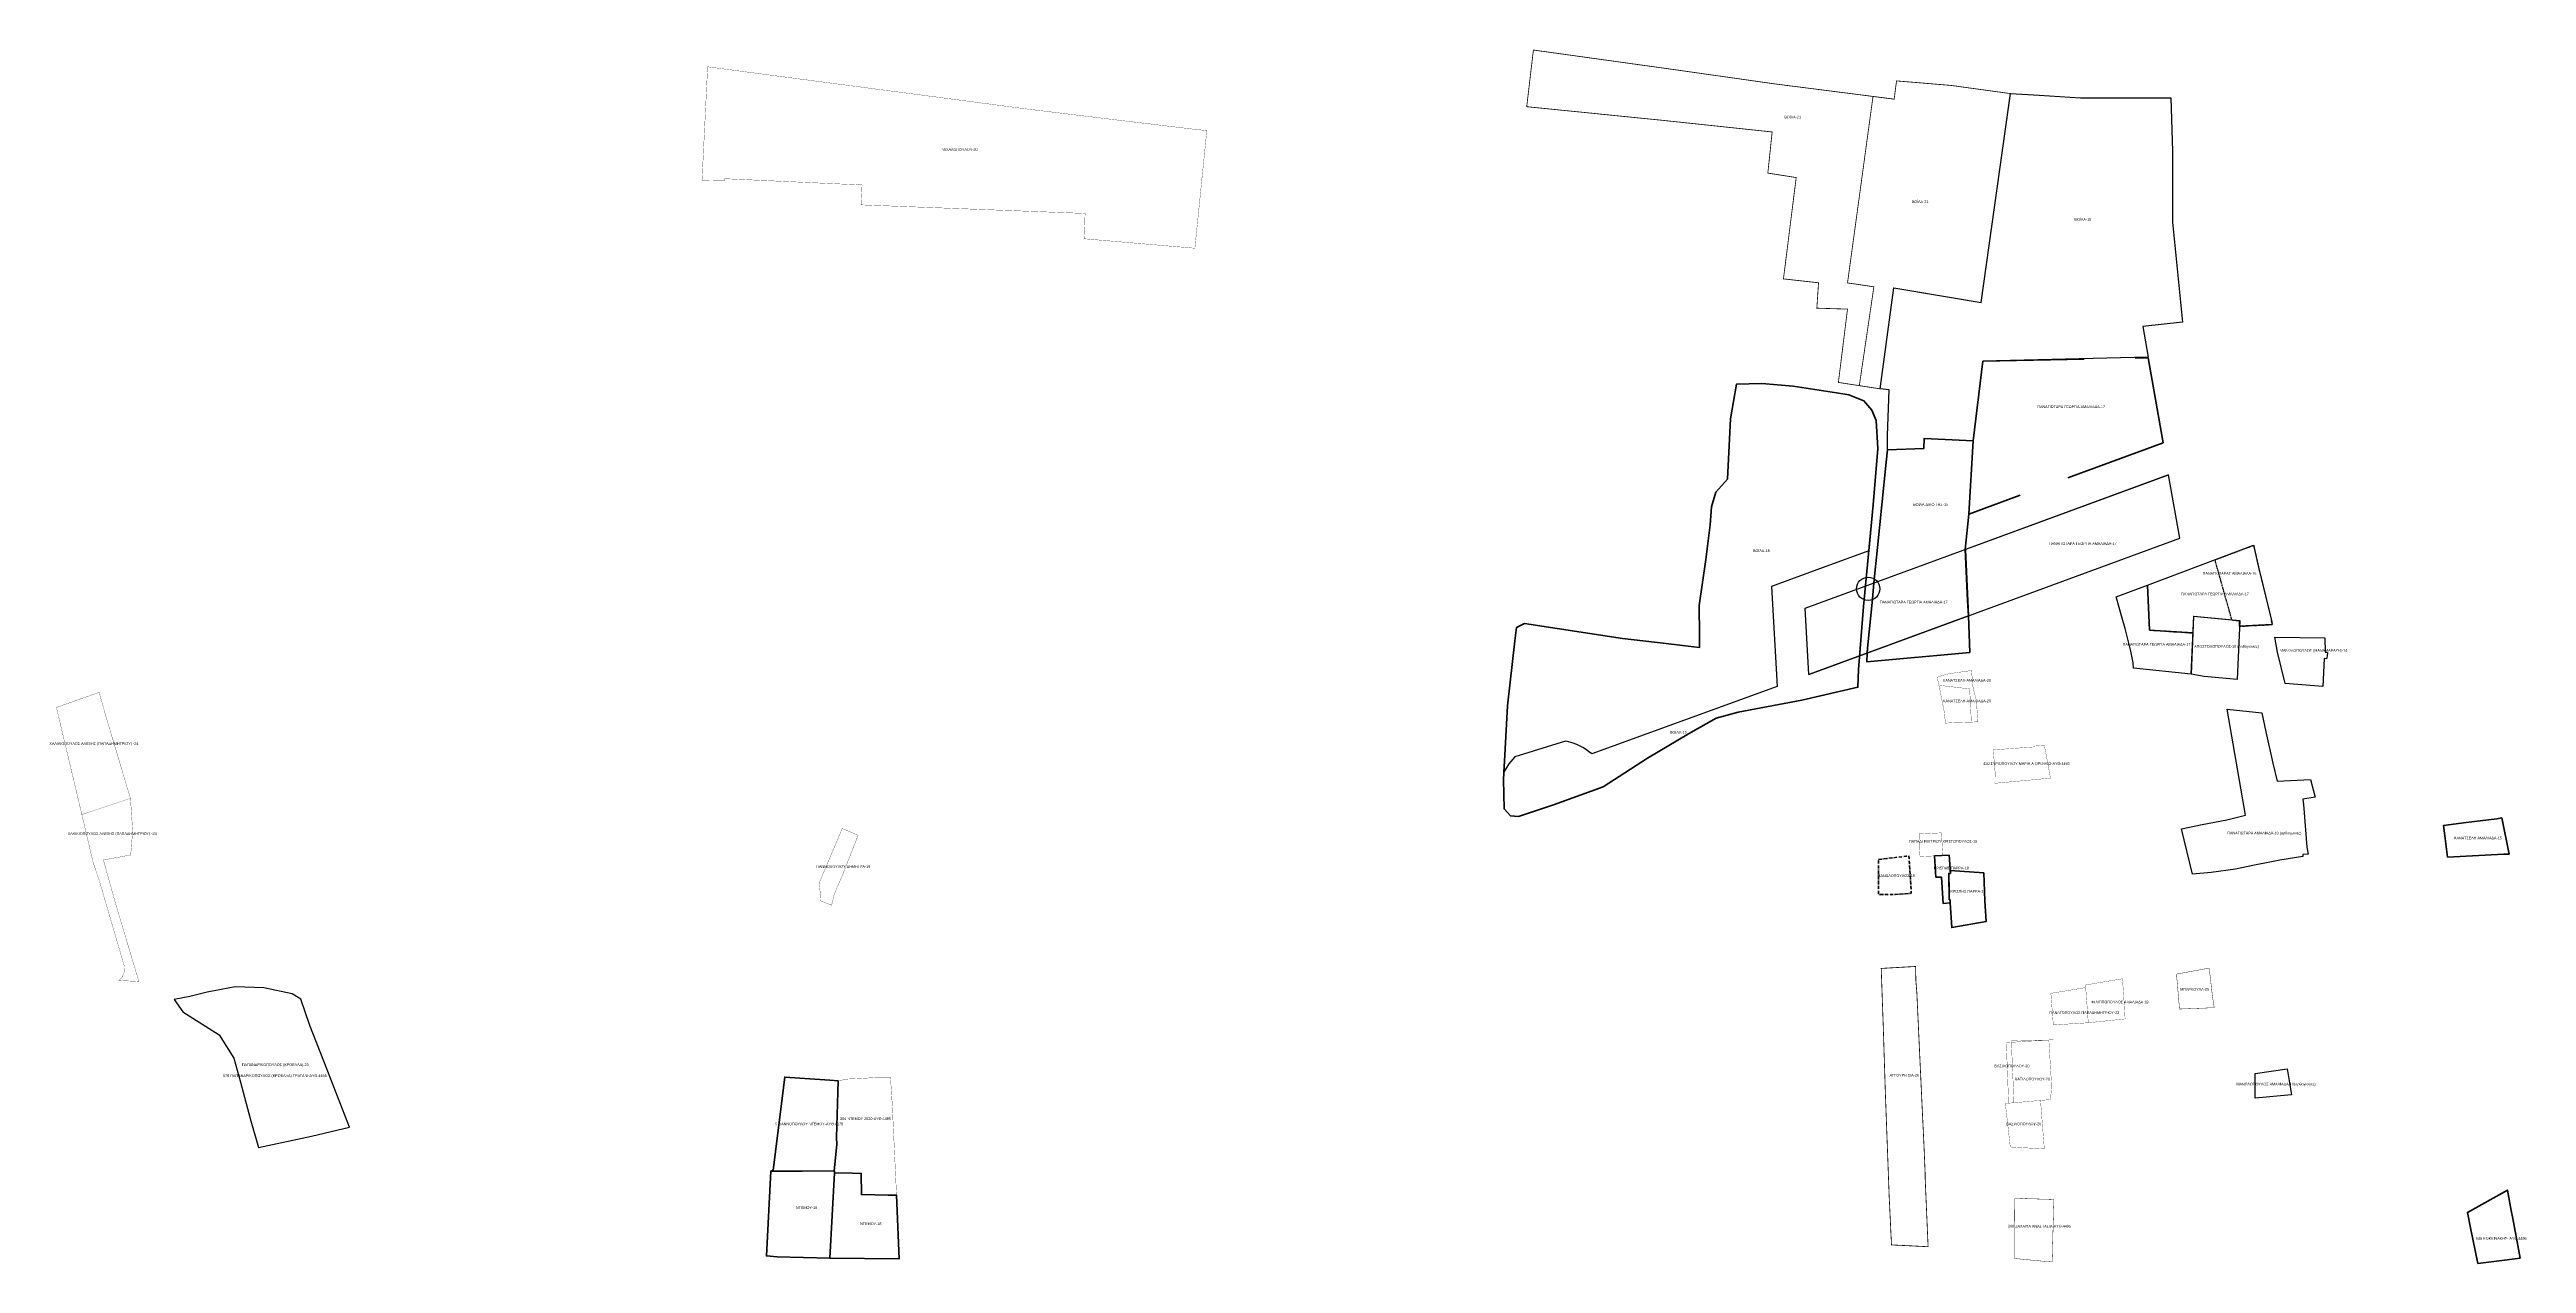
# Model space of a CAD drawing. Header units: metres. Extents: x 245125 to 394351, y 270578 to 4233311.
# Drawn here: x 265184 to 266114, y 4186174 to 4186629 of the extents above; entities that cross this region are included whole.
import ezdxf
from ezdxf.lldxf.tags import DXFTag

# ---------------------------------------------------------------- set-up
doc = ezdxf.new("R2010")
doc.units = ezdxf.units.M
for name, pattern in [('3DOT2', [0.75, 0.25, -0.125, 0, -0.125, 0, -0.125, 0, -0.125]), ('ANALOGIS', [1.5, 1, -0.5]), ('DASHDOT_LINE', [18, 12, -3, 0, -3]), ('HIDDEN2', [4.7625, 3.175, -1.5875]), ('t-orio', [0.79, 0.5, -0.12, 0.05, -0.12])]:
    doc.linetypes.add(name, pattern=pattern)
for name, color, linetype in [('4178-(1-64)', 129, 'Continuous'), ('4495-(127-227)', 221, 'Continuous'), ('4495-(228-329)', 103, 'Continuous'), ('4495-(330-430)', 229, 'Continuous'), ('4495-(532-632)', 88, 'Continuous'), ('MANTRA', 3, 'FENCELINE1'), ('t-orio', 7, 't-orio'), ('TELIKES IDIOKTHSIES_2009', 210, 'ANALOGIS'), ('topo2010', 207, 'Continuous'), ('topo2014', 230, 'Continuous'), ('topo2015', 137, 'Continuous'), ('topo2016', 36, 'Continuous'), ('topo2017', 2, 'Continuous'), ('topo2018', 5, 'Continuous'), ('topo2019', 6, 'Continuous'), ('topo2020', 3, 'Continuous'), ('topo2021', 4, 'Continuous'), ('topo2023', 41, 'Continuous'), ('topo2024', 160, 'Continuous'), ('topo2025', 112, 'Continuous'), ('topo2026', 192, 'Continuous')]:
    doc.layers.add(name, color=color, linetype=linetype)
doc.styles.get("Standard").update_dxf_attribs({"font": 'arial.ttf'})
tags = doc.linetypes.add('3DOT', pattern=[1.5, 0.5, -0.25, 0, -0.25, 0, -0.25, 0, -0.25]).pattern_tags.tags
tags[18:19] = [DXFTag(74, 4), DXFTag(75, 0), DXFTag(340, '0'), DXFTag(46, 1.0), DXFTag(50, 0.0), DXFTag(44, 0.0), DXFTag(45, 0.0)]
tags[16:17] = [DXFTag(74, 4), DXFTag(75, 0), DXFTag(340, '0'), DXFTag(46, 1.0), DXFTag(50, 0.0), DXFTag(44, 0.0), DXFTag(45, 0.0)]
tags[14:15] = [DXFTag(74, 4), DXFTag(75, 0), DXFTag(340, '0'), DXFTag(46, 1.0), DXFTag(50, 0.0), DXFTag(44, 0.0), DXFTag(45, 0.0)]
tags[12:13] = [DXFTag(74, 4), DXFTag(75, 0), DXFTag(340, '0'), DXFTag(46, 1.0), DXFTag(50, 0.0), DXFTag(44, 0.0), DXFTag(45, 0.0)]
tags[10:11] = [DXFTag(74, 4), DXFTag(75, 0), DXFTag(340, '0'), DXFTag(46, 1.0), DXFTag(50, 0.0), DXFTag(44, 0.0), DXFTag(45, 0.0)]
tags[8:9] = [DXFTag(74, 4), DXFTag(75, 0), DXFTag(340, '0'), DXFTag(46, 1.0), DXFTag(50, 0.0), DXFTag(44, 0.0), DXFTag(45, 0.0)]
tags[6:7] = [DXFTag(74, 4), DXFTag(75, 0), DXFTag(340, '0'), DXFTag(46, 1.0), DXFTag(50, 0.0), DXFTag(44, 0.0), DXFTag(45, 0.0)]
tags[4:5] = [DXFTag(74, 4), DXFTag(75, 0), DXFTag(340, '0'), DXFTag(46, 1.0), DXFTag(50, 0.0), DXFTag(44, 0.0), DXFTag(45, 0.0)]
tags = doc.linetypes.add('BORDER2', pattern=[0.875, 0.25, -0.125, 0.25, -0.125, 0, -0.125]).pattern_tags.tags
tags[14:15] = [DXFTag(74, 4), DXFTag(75, 0), DXFTag(340, '0'), DXFTag(46, 1.0), DXFTag(50, 0.0), DXFTag(44, 0.0), DXFTag(45, 0.0)]
tags[12:13] = [DXFTag(74, 4), DXFTag(75, 0), DXFTag(340, '0'), DXFTag(46, 1.0), DXFTag(50, 0.0), DXFTag(44, 0.0), DXFTag(45, 0.0)]
tags[10:11] = [DXFTag(74, 4), DXFTag(75, 0), DXFTag(340, '0'), DXFTag(46, 1.0), DXFTag(50, 0.0), DXFTag(44, 0.0), DXFTag(45, 0.0)]
tags[8:9] = [DXFTag(74, 4), DXFTag(75, 0), DXFTag(340, '0'), DXFTag(46, 1.0), DXFTag(50, 0.0), DXFTag(44, 0.0), DXFTag(45, 0.0)]
tags[6:7] = [DXFTag(74, 4), DXFTag(75, 0), DXFTag(340, '0'), DXFTag(46, 1.0), DXFTag(50, 0.0), DXFTag(44, 0.0), DXFTag(45, 0.0)]
tags[4:5] = [DXFTag(74, 4), DXFTag(75, 0), DXFTag(340, '0'), DXFTag(46, 1.0), DXFTag(50, 0.0), DXFTag(44, 0.0), DXFTag(45, 0.0)]
tags = doc.linetypes.add('DASHDOTX2', pattern=[2, 1, -0.5, 0, -0.5]).pattern_tags.tags
tags[10:11] = [DXFTag(74, 4), DXFTag(75, 0), DXFTag(340, '0'), DXFTag(46, 1.0), DXFTag(50, 0.0), DXFTag(44, 0.0), DXFTag(45, 0.0)]
tags[8:9] = [DXFTag(74, 4), DXFTag(75, 0), DXFTag(340, '0'), DXFTag(46, 1.0), DXFTag(50, 0.0), DXFTag(44, 0.0), DXFTag(45, 0.0)]
tags[6:7] = [DXFTag(74, 4), DXFTag(75, 0), DXFTag(340, '0'), DXFTag(46, 1.0), DXFTag(50, 0.0), DXFTag(44, 0.0), DXFTag(45, 0.0)]
tags[4:5] = [DXFTag(74, 4), DXFTag(75, 0), DXFTag(340, '0'), DXFTag(46, 1.0), DXFTag(50, 0.0), DXFTag(44, 0.0), DXFTag(45, 0.0)]
doc.linetypes.add('FENCELINE1', pattern='A,0.25,-0.1,[133,ltypeshp.shx,S=0.1,R=0,X=-0.1,Y=0],-0.1,1', length=1.45)
tags = doc.linetypes.add('HIDDEN', pattern=[0.375, 0.25, -0.125]).pattern_tags.tags
tags[6:7] = [DXFTag(74, 4), DXFTag(75, 0), DXFTag(340, '0'), DXFTag(46, 1.0), DXFTag(50, 0.0), DXFTag(44, 0.0), DXFTag(45, 0.0)]
tags[4:5] = [DXFTag(74, 4), DXFTag(75, 0), DXFTag(340, '0'), DXFTag(46, 1.0), DXFTag(50, 0.0), DXFTag(44, 0.0), DXFTag(45, 0.0)]

msp = doc.modelspace()

# ---------------------------------------------------------------- linework, layer by layer
at = {"color": 137, "linetype": 'HIDDEN', "lineweight": 40}
msp.add_line((265866.03, 4186399.66), (265904.68, 4186403.23), dxfattribs=at)
at = {"color": 2}
msp.add_lwpolyline([(265971.32, 4186428.48), (266011.21, 4186443.41), (266013.45, 4186433.41), (266013.51, 4186433.18), (266017.94, 4186415.13), (266018.19, 4186413.64), (266005.84, 4186413), (266005.93, 4186415), (266003.08, 4186415.27), (265988.67, 4186416.64), (265988.4, 4186410.5), (265972.14, 4186411.57)], dxfattribs=at)
at = {"layer": '4178-(1-64)', "color": 129, "linetype": 'BORDER2', "lineweight": 50, "ltscale": 2}
msp.add_lwpolyline([(265454.44, 4186208.47), (265478.33, 4186208.65), (265479.34, 4186218.53), (265479.14, 4186221.2), (265479.86, 4186242.41), (265476.71, 4186242.64), (265459.78, 4186243.88), (265455.42, 4186208.89), (265454.44, 4186208.47)], close=True, dxfattribs=at)
at = {"layer": '4495-(127-227)', "color": 221, "const_width": 0.15}
msp.add_lwpolyline([(265921.4, 4186198.12), (265922.08, 4186198.15), (265924.81, 4186198.26), (265926.51, 4186198.21), (265933.71, 4186198.01), (265936.21, 4186197.94), (265935.91, 4186187.05), (265935.77, 4186182.24), (265935.57, 4186174.53), (265932.74, 4186174.7), (265921.27, 4186175.81)], close=True, dxfattribs=at)
at = {"layer": '4495-(228-329)', "color": 103, "linetype": 't-orio', "lineweight": 30, "ltscale": 12, "const_width": 0.1, "flags": 128}
msp.add_lwpolyline([(265479.86, 4186242.41), (265482.97, 4186243.1), (265487.49, 4186243.3), (265493.98, 4186243.68), (265499.46, 4186243.67), (265500.08, 4186234.08), (265501.72, 4186199.53), (265498.6, 4186199.53), (265488.54, 4186199.77), (265488.46, 4186207.68), (265485.24, 4186207.8), (265478.37, 4186207.94), (265478.37, 4186208.69), (265479.34, 4186218.53), (265479.14, 4186221.2), (265479.77, 4186239.98)], close=True, dxfattribs=at)
at = {"layer": '4495-(330-430)', "color": 229, "linetype": 't-orio', "lineweight": 40, "ltscale": 6, "const_width": 0.1}
msp.add_lwpolyline([(265913.44, 4186366.64), (265913.58, 4186366.65), (265928.89, 4186367.76), (265928.86, 4186368.06), (265932.64, 4186368.33), (265933.14, 4186365.69), (265933.9, 4186361.76), (265934.92, 4186356.05), (265929.79, 4186355.54), (265914.09, 4186354.1), (265914.14, 4186358.33), (265913.45, 4186366.51)], close=True, dxfattribs=at)
at = {"layer": '4495-(532-632)', "linetype": 'DASHDOTX2', "lineweight": 50, "ltscale": 0.03}
msp.add_lwpolyline([(266111.25, 4186175.87), (266109.76, 4186184), (266108.5, 4186190.83), (266107.94, 4186193.77), (266106.5, 4186201.43), (266091.46, 4186193.04), (266092.64, 4186187.34), (266095.41, 4186173.92), (266102.37, 4186174.74), (266111.25, 4186175.87)], dxfattribs=at)
at = {"layer": 'MANTRA', "color": 5}
msp.add_line((265897.87, 4186299.96), (265910.77, 4186302.19), dxfattribs=at)
at = {"layer": 't-orio', "color": 3, "ltscale": 10, "const_width": 0.1}
msp.add_lwpolyline([(265920.24, 4186257.45), (265934.32, 4186257.78), (265920.26, 4186256.91), (265920.24, 4186257.45)], dxfattribs=at)
at = {"layer": 'TELIKES IDIOKTHSIES_2009', "lineweight": 30}
msp.add_line((265972.14, 4186411.57), (265988.4, 4186410.5), dxfattribs=at)
at = {"layer": 'TELIKES IDIOKTHSIES_2009', "color": 1, "lineweight": 30, "flags": 128}
msp.add_lwpolyline([(266005.93, 4186415), (266005.84, 4186413), (266018.19, 4186413.64), (266017.94, 4186415.13)], dxfattribs=at)
at = {"layer": 'topo2010', "color": 207}
for p, q in [((265987.71, 4186395.08), (265988.75, 4186416.81)), ((265988.75, 4186416.81), (266006.03, 4186415.19)), ((266006.03, 4186415.19), (266004.98, 4186393.03)), ((265992.57, 4186394.19), (265987.71, 4186395.08)), ((266004.98, 4186393.03), (265992.57, 4186394.19)), ((266001.3, 4186381.93), (266014.23, 4186380.6)), ((266008.17, 4186342.09), (266001.3, 4186381.93)), ((266014.23, 4186380.6), (266015.75, 4186373.36)), ((266015.75, 4186373.36), (266018.47, 4186361.64)), ((266018.47, 4186361.64), (266020.03, 4186354.92)), ((266020.03, 4186354.92), (266032.56, 4186355.53)), ((266032.56, 4186355.53), (266034.28, 4186348.87)), ((265991.92, 4186338.58), (266001.14, 4186340.4)), ((266001.14, 4186340.4), (266008.17, 4186342.09)), ((266034.28, 4186348.87), (266029.73, 4186348.18)), ((266029.73, 4186348.18), (266029.88, 4186346)), ((266029.88, 4186346), (266030, 4186344.58)), ((266030, 4186344.58), (266031.23, 4186330.11)), ((265984.09, 4186337.03), (265991.92, 4186338.58)), ((265988.28, 4186319.97), (265984.09, 4186337.03)), ((266004.43, 4186321.87), (265995.2, 4186320.62)), ((266010.93, 4186323.22), (266004.43, 4186321.87)), ((266017.9, 4186324.67), (266010.93, 4186323.22)), ((266021.05, 4186325.2), (266017.9, 4186324.67)), ((266029.65, 4186326.69), (266021.05, 4186325.2)), ((266031.73, 4186327.56), (266029.64, 4186327.37)), ((266029.64, 4186327.37), (266029.65, 4186326.69)), ((266031.23, 4186330.11), (266031.73, 4186327.56)), ((265995.2, 4186320.62), (265988.28, 4186319.97))]:
    msp.add_line(p, q, dxfattribs=at)
msp.add_lwpolyline([(266011.75, 4186235.97), (266011.78, 4186245.22), (266023.84, 4186247), (266025.37, 4186237.22), (266011.75, 4186235.97)], dxfattribs=at)
at = {"layer": 'topo2014', "color": 230, "ltscale": 0.1, "flags": 128}
msp.add_lwpolyline([(266019.22, 4186408.92), (266037.88, 4186408.64), (266038.11, 4186403.32), (266038.89, 4186403.22), (266038.76, 4186401.81), (266038.57, 4186400.82), (266037.71, 4186400.93), (266037.23, 4186390.42), (266037.23, 4186390.42), (266023, 4186391.6), (266023, 4186391.6), (266020.22, 4186403.32)], close=True, dxfattribs=at)
at = {"layer": 'topo2015', "color": 137}
for points in [[(265984.52, 4186527.12), (265969.6, 4186525.52), (265971.6, 4186513.98), (265909.53, 4186512.52), (265905.96, 4186482.59), (265887.5, 4186483.54), (265887.45, 4186479.78), (265873.8, 4186479.25), (265873.7, 4186484.56), (265874.43, 4186501.74), (265871.03, 4186502.11), (265876.12, 4186540.01), (265908.94, 4186534.5), (265919.96, 4186612.9), (265930.64, 4186612.34), (265946.17, 4186611.32), (265980.07, 4186611.3), (265980.72, 4186591.19), (265980.73, 4186564.67), (265984.52, 4186527.12), (265969.6, 4186525.52), (265971.6, 4186513.98)], [(265729.75, 4186358.26), (265730.53, 4186373.33), (265731.04, 4186383.12), (265733.8, 4186407.58), (265734.45, 4186412.51), (265737.45, 4186414.12), (265774.3, 4186408.42), (265790.64, 4186406.54), (265796.74, 4186405.82), (265803.21, 4186405.06), (265803.16, 4186409.68), (265803.06, 4186420.78), (265805.51, 4186438.1), (265807.12, 4186451.08), (265807.68, 4186457.85), (265809.26, 4186463.37), (265813.63, 4186468.19), (265814.8, 4186490.9), (265817.09, 4186503.88), (265826.51, 4186504.1), (265838.37, 4186503.09), (265854.56, 4186500.6), (265859.22, 4186499.87), (265864.86, 4186497.59), (265867.88, 4186494.15), (265869.47, 4186490.24), (265870.16, 4186479.79), (265868.32, 4186458.63), (265866.7, 4186441.36), (265849.57, 4186435.08), (265830.23, 4186427.98), (265832.37, 4186390.39), (265762.7, 4186365.12), (265761.55, 4186366.05), (265760.33, 4186366.9), (265759.39, 4186367.47), (265758.41, 4186367.99), (265757.07, 4186368.62), (265755.33, 4186369.26), (265753.55, 4186369.75), (265752.89, 4186369.89), (265733.78, 4186363.99), (265731.63, 4186361.44), (265729.75, 4186358.26)]]:
    msp.add_lwpolyline(points, dxfattribs=at)
at = {"layer": 'topo2015', "color": 137, "linetype": 'HIDDEN', "lineweight": 40}
for points in [[(265732.19, 4186341.91), (265729.83, 4186344.5), (265729.6, 4186355.5), (265731.04, 4186383.12), (265733.8, 4186407.58), (265734.45, 4186412.51), (265737.45, 4186414.12), (265774.3, 4186408.42), (265790.64, 4186406.54), (265796.74, 4186405.82), (265803.21, 4186405.06), (265803.16, 4186409.68), (265803.06, 4186420.78), (265805.51, 4186438.1), (265807.12, 4186451.08), (265807.68, 4186457.85), (265809.26, 4186463.37), (265813.63, 4186468.19), (265814.8, 4186490.9), (265817.09, 4186503.88), (265826.51, 4186504.1), (265838.37, 4186503.09), (265854.56, 4186500.6), (265859.22, 4186499.87), (265864.86, 4186497.59), (265867.88, 4186494.15), (265869.47, 4186490.24), (265870.16, 4186479.79), (265868.32, 4186458.63), (265864.74, 4186420.42), (265862.86, 4186396.83), (265862.65, 4186390.13), (265841.56, 4186385.28), (265817.64, 4186380.81), (265809.46, 4186378.48), (265799.07, 4186372.71), (265783.65, 4186363.56), (265777.24, 4186359.35), (265767.01, 4186352.78), (265748.32, 4186345.96), (265735.18, 4186341.66), (265732.19, 4186341.91)], [(265904.68, 4186403.23), (265904.14, 4186416.91), (265903.78, 4186422.62), (265902.96, 4186441.87), (265904.23, 4186455.13), (265905.96, 4186482.58), (265887.5, 4186483.54), (265887.45, 4186479.78), (265873.8, 4186479.25), (265873.2, 4186474.58), (265870.01, 4186442.57), (265868.65, 4186429.28), (265868.06, 4186423.25), (265866.27, 4186404.85), (265866.08, 4186402.92), (265866.03, 4186399.66)]]:
    msp.add_lwpolyline(points, dxfattribs=at)
at = {"layer": 'topo2015', "color": 137, "lineweight": 70, "ltscale": 0.2, "flags": 128}
msp.add_lwpolyline([(266083.96, 4186326.34), (266082.81, 4186335.36), (266082.45, 4186338.2), (266091.04, 4186339.34), (266102.56, 4186340.77), (266104.32, 4186341.1), (266107.09, 4186327.55), (266105.12, 4186327.45)], close=True, dxfattribs=at)
at = {"layer": 'topo2015', "color": 137, "linetype": 'DASHDOT_LINE', "lineweight": 50, "ltscale": 0.1, "flags": 128}
msp.add_lwpolyline([(265870.42, 4186325.51), (265880.63, 4186326.71), (265881.81, 4186326.85), (265882.68, 4186312.81), (265881.48, 4186312.72), (265875.96, 4186312.34), (265870.43, 4186312.37)], close=True, dxfattribs=at)
at = {"layer": 'topo2015', "color": 1}
msp.add_circle((265866.5, 4186427.08), 4.36, dxfattribs=at)
at = {"layer": 'topo2016', "color": 36}
for p, q in [((265971.32, 4186428.48), (266011.21, 4186443.41)), ((265972.14, 4186411.57), (265971.32, 4186428.48)), ((266005.93, 4186415), (265988.67, 4186416.64)), ((265988.4, 4186410.5), (265972.14, 4186411.57))]:
    msp.add_line(p, q, dxfattribs=at)
at = {"layer": 'topo2016', "color": 36, "linetype": '3DOT2', "flags": 128}
msp.add_lwpolyline([(266018.19, 4186413.64), (266005.83, 4186413), (266005.93, 4186415), (266003.08, 4186415.27), (265996.69, 4186437.98), (266011.21, 4186443.41), (266013.45, 4186433.41), (266013.51, 4186433.18), (266017.94, 4186415.13), (266018.19, 4186413.64), (266018.19, 4186413.64)], dxfattribs=at)
at = {"layer": 'topo2017', "color": 2, "linetype": 'HIDDEN2', "lineweight": 40, "ltscale": 12}
msp.add_lwpolyline([(265977.19, 4186481.89), (265904.23, 4186455.12), (265905.96, 4186482.59), (265909.53, 4186512.52), (265971.66, 4186513.74), (265977.19, 4186481.89)], close=True, dxfattribs=at)
at = {"layer": 'topo2017', "color": 2, "lineweight": 30}
msp.add_lwpolyline([(265844.27, 4186394.9), (265983.49, 4186446.09), (265979.28, 4186469.87), (265903.02, 4186441.89), (265904.1, 4186416.89), (265844.27, 4186394.9), (265842.79, 4186419.79), (265979.28, 4186469.87)], dxfattribs=at)
at = {"layer": 'topo2017', "color": 2, "linetype": 'HIDDEN', "lineweight": 30, "ltscale": 6}
msp.add_lwpolyline([(265959.54, 4186424.07), (265971.32, 4186428.48), (265972.14, 4186411.57), (265988.4, 4186410.5), (265987.69, 4186395.09), (265966.12, 4186397.31), (265965.98, 4186399.24), (265965.13, 4186403.62), (265962.98, 4186412.16), (265961.9, 4186416.1)], close=True, dxfattribs=at)
at = {"layer": 'topo2018', "color": 5, "linetype": '3DOT', "lineweight": 35}
for points in [[(265897.29, 4186309.22), (265897.23, 4186310.41), (265896.94, 4186310.4), (265896.87, 4186313.71), (265896.72, 4186320.3), (265897.35, 4186320.28), (265896.85, 4186327.12), (265891.35, 4186326.84), (265891.91, 4186318.84), (265894, 4186318.86), (265894.6, 4186309.02)], [(265897.27, 4186321.41), (265909.89, 4186320.48), (265910.31, 4186309.95), (265910.77, 4186302.19), (265897.87, 4186299.96), (265897.29, 4186309.22), (265897.23, 4186310.41), (265896.94, 4186310.4), (265896.72, 4186320.3), (265897.35, 4186320.28)]]:
    msp.add_lwpolyline(points, close=True, dxfattribs=at)
at = {"layer": 'topo2018', "color": 5, "linetype": 'BORDER2', "lineweight": 70, "ltscale": 10}
msp.add_lwpolyline([(265454.48, 4186208.51), (265478.37, 4186208.69), (265478.37, 4186207.94), (265476.67, 4186175.93), (265456.86, 4186176.36), (265452.86, 4186176.77), (265454.48, 4186208.51)], dxfattribs=at)
msp.add_lwpolyline([(265478.37, 4186207.94), (265485.24, 4186207.8), (265488.46, 4186207.68), (265488.54, 4186199.77), (265498.6, 4186199.53), (265501.72, 4186199.53), (265502.7, 4186175.62), (265476.67, 4186175.93)], close=True, dxfattribs=at)
at = {"layer": 'topo2019', "color": 6, "const_width": 0.1, "flags": 128}
msp.add_lwpolyline([(265473.27, 4186309.96), (265473.18, 4186312.15), (265472.66, 4186316.64), (265481.35, 4186337.14), (265487.29, 4186334.6), (265484.86, 4186328.39), (265481.29, 4186319.29), (265479.21, 4186314.62), (265478.32, 4186312.37), (265477.35, 4186308.35), (265473.27, 4186309.96)], close=True, dxfattribs=at)
at = {"layer": 'topo2019', "color": 6, "ltscale": 5, "const_width": 0.1}
msp.add_lwpolyline([(265885.62, 4186335.1), (265885.62, 4186335.1), (265893.97, 4186335.5), (265893.97, 4186335.5), (265894.55, 4186327), (265885.97, 4186326.61), (265885.81, 4186329.09), (265885.62, 4186335.1)], close=True, dxfattribs=at)
at = {"layer": 'topo2019', "color": 6, "ltscale": 5.5, "const_width": 0.1}
msp.add_lwpolyline([(265948.08, 4186278.4), (265954.35, 4186279.48), (265961.97, 4186280.74), (265962.15, 4186278.11), (265962.46, 4186273.56), (265962.73, 4186269.79), (265962.79, 4186268.55), (265962.95, 4186265.68), (265959.64, 4186265.33), (265950.05, 4186264.34), (265949.13, 4186264.24), (265948.85, 4186267.99), (265948.57, 4186271.87)], close=True, dxfattribs=at)
at = {"layer": 'topo2020', "color": 3, "ltscale": 10, "const_width": 0.1}
for points in [[(265430.8, 4186622.96), (265550.65, 4186607.13), (265578.84, 4186603.69), (265591.27, 4186602.18), (265613.58, 4186599.51), (265618.21, 4186599.03), (265613.73, 4186554.88), (265572.18, 4186558.43), (265572.51, 4186567.94), (265488.39, 4186571.15), (265488.78, 4186578.62), (265437.18, 4186580.97), (265437.11, 4186580.27), (265428.71, 4186580.42)], [(265892.51, 4186393.91), (265893.97, 4186394.46), (265897.08, 4186395.26), (265905.28, 4186396.41), (265905.84, 4186390.33), (265906.38, 4186387.92), (265907.08, 4186385.43), (265907.69, 4186377.16), (265905.23, 4186377.07), (265904.44, 4186377.05), (265901.17, 4186376.93), (265898.9, 4186376.88), (265898.18, 4186376.84), (265895.52, 4186376.67), (265894.93, 4186381.66), (265893.72, 4186387.57), (265893.05, 4186390.88), (265892.64, 4186392.85)], [(265893.05, 4186390.88), (265904.6, 4186389.52), (265905.23, 4186377.07), (265904.44, 4186377.05), (265901.17, 4186376.93), (265898.9, 4186376.88), (265898.18, 4186376.84), (265895.52, 4186376.67), (265894.93, 4186381.66), (265893.72, 4186387.57)], [(265918.35, 4186256.8), (265920.26, 4186256.91), (265921.23, 4186234.23), (265919.22, 4186234.06)], [(265934.32, 4186257.78), (265934.49, 4186254.9), (265935.36, 4186240.5), (265934.96, 4186235.42), (265931.19, 4186235.09), (265921.23, 4186234.23), (265920.26, 4186256.91)], [(265931.19, 4186235.09), (265931.44, 4186231.88), (265932.5, 4186218.43), (265932.55, 4186217.7), (265932.62, 4186216.9), (265919.83, 4186217.63), (265919.04, 4186224.81), (265918.33, 4186230.91), (265917.99, 4186233.95), (265917.99, 4186233.95), (265921.23, 4186234.23)]]:
    msp.add_lwpolyline(points, close=True, dxfattribs=at)
at = {"layer": 'topo2021', "color": 4, "const_width": 0.3}
for points in [[(265740.81, 4186629.26), (265796.59, 4186621.5), (265830.78, 4186616.63), (265876.25, 4186610.83), (265877.14, 4186617.68), (265897.69, 4186615.96), (265919.96, 4186612.9), (265908.94, 4186534.5), (265876.12, 4186540.01), (265871.03, 4186502.11), (265855.31, 4186504.52), (265858.73, 4186532.04), (265847.22, 4186532.39), (265847.86, 4186541.92), (265834.69, 4186543.38), (265839.47, 4186581.4), (265828.82, 4186583.08), (265830.45, 4186598.51), (265788.6, 4186602.95), (265738.3, 4186607.99)], [(265868.31, 4186611.84), (265876.25, 4186610.81), (265877.14, 4186617.68), (265897.69, 4186615.96), (265919.96, 4186612.9), (265908.94, 4186534.5), (265876.12, 4186540.01), (265871.03, 4186502.11), (265863.17, 4186503.31), (265868.63, 4186540.41), (265858.74, 4186541.87)]]:
    msp.add_lwpolyline(points, close=True, dxfattribs=at)
at = {"layer": 'topo2023'}
msp.add_lwpolyline([(265247.43, 4186259.69), (265252.91, 4186250.99), (265255.37, 4186242), (265259.04, 4186228.36), (265262.21, 4186217.4), (265282.07, 4186221.68), (265296.32, 4186225.08), (265286.76, 4186249.82), (265281.42, 4186263.24), (265278.02, 4186273.14), (265274.84, 4186275.15), (265264.2, 4186277.31), (265253.38, 4186277.76), (265242.91, 4186275.73), (265236.44, 4186274.15), (265230.49, 4186272.93), (265230.49, 4186272.93), (265233.78, 4186268.35)], close=True, dxfattribs=at)
at = {"layer": 'topo2023', "linetype": 't-orio', "lineweight": 30, "ltscale": 10, "const_width": 0.1}
msp.add_lwpolyline([(265948.16, 4186277.44), (265948.57, 4186271.86), (265948.85, 4186268), (265949.13, 4186264.24), (265936, 4186263.42), (265935.09, 4186275.19), (265935.09, 4186275.26), (265940.04, 4186276.08)], close=True, dxfattribs=at)
at = {"layer": 'topo2024', "const_width": 0.1}
for points in [[(265186.32, 4186382.56), (265202.35, 4186388.21), (265205.42, 4186377.42), (265214.12, 4186348.46), (265195.88, 4186342.36), (265193.92, 4186350.59)], [(265214.12, 4186348.46), (265214.95, 4186336.2), (265214.21, 4186327.18), (265203.96, 4186325.34), (265204.48, 4186323.43), (265208.93, 4186307.54), (265215.76, 4186284.83), (265217.29, 4186279.74), (265209.79, 4186280.09), (265210.44, 4186280.75), (265211.18, 4186281.6), (265211.74, 4186283.24), (265211.84, 4186285.41), (265202.39, 4186317.67), (265200.1, 4186324.42), (265195.88, 4186342.36)]]:
    msp.add_lwpolyline(points, close=True, dxfattribs=at)
at = {"layer": 'topo2025', "linetype": 't-orio', "ltscale": 15, "const_width": 0.15}
msp.add_lwpolyline([(265982.24, 4186282.49), (265994.48, 4186284.74), (265994.76, 4186282.69), (265995.73, 4186274.24), (265996.4, 4186269.89), (265983.35, 4186269.38), (265983.11, 4186272.65)], close=True, dxfattribs=at)
at = {"layer": 'topo2026', "linetype": 't-orio', "ltscale": 35, "const_width": 0.3}
msp.add_lwpolyline([(265871.39, 4186284.63), (265882.03, 4186285.23), (265884.3, 4186285.36), (265884.39, 4186280.19), (265884.76, 4186275.58), (265886.67, 4186234.38), (265886.89, 4186229.75), (265887.27, 4186221.85), (265887.31, 4186221.02), (265887.38, 4186219.7), (265887.9, 4186207.42), (265887.91, 4186205.4), (265888.99, 4186180.2), (265878.05, 4186180.74), (265875.25, 4186180.88), (265874.89, 4186188.32), (265874.37, 4186199.27), (265873.5, 4186222.96), (265872.93, 4186238.24), (265872.18, 4186262.16), (265871.83, 4186272.16)], close=True, dxfattribs=at)

# ---------------------------------------------------------------- texts
at = {"color": 137, "insert": (265792.09, 4186373.76), "char_height": 1, "width": 16.6468, "attachment_point": 1}
msp.add_mtext('ΒΟΪΛΑ-15', dxfattribs=at)
at = {"layer": '4178-(1-64)', "color": 129, "insert": (265456.09, 4186226.79), "char_height": 1, "width": 26.5065, "attachment_point": 1}
msp.add_mtext('5 ΓΙΑΝΝΟΠΟΥΛΟΥ NTEMOY-ΑΥΘ.4178', dxfattribs=at)
at = {"layer": '4495-(127-227)', "color": 221, "insert": (265918.98, 4186188.41), "char_height": 1, "width": 50.4218, "attachment_point": 1}
msp.add_mtext('200 ZAXAΡΙΑ ΑΝΑΣΤΑΣΙΑ-ΑΥΘ.4495', dxfattribs=at)
at = {"layer": '4495-(228-329)', "color": 103, "insert": (265480.48, 4186228.76), "char_height": 1, "width": 26.035, "attachment_point": 1}
msp.add_mtext('304 NTEMOY 2020-ΑΥΘ.4495', dxfattribs=at)
at = {"layer": '4495-(330-430)', "color": 229, "insert": (265909.73, 4186362.01), "char_height": 1, "width": 38.5557, "attachment_point": 1}
msp.add_mtext('420 ΣΥΡΙΟΠΟΥΛΟΥ MAΡΙΑ Α ΟΡΟΦΟΣ-ΑΥΘ.4495', dxfattribs=at)
at = {"layer": '4495-(532-632)', "insert": (265248.88, 4186244.89), "char_height": 1, "width": 45.2717, "attachment_point": 1}
msp.add_mtext('578 ΠΑΠΑΝΔΡΙΚΟΠΟΥΛΟΣ (ΚΡΟΕΛΛΑ) ΤΡΑΓΑΝΙ-ΑΥΘ.4495', dxfattribs=at)
at = {"layer": '4495-(532-632)', "lineweight": 80, "ltscale": 20, "insert": (266094.65, 4186183.79), "char_height": 1, "width": 27.4646, "attachment_point": 1}
msp.add_mtext('546 ΚΟΚΚΙΝΑΚΗΣ- ΑΥΘ.4495', dxfattribs=at)
at = {"layer": 'topo2010', "color": 207, "char_height": 1, "attachment_point": 1}
for s, insert, width in [('ΑΠΟΣΤΟΛΟΠΟΥΛΟΣ-10 (ορθογωνιες)', (265988.9, 4186405.95), 24.5845), ('ΠΑΝΑΓΙΩΤΑΡΑ ΑΜΑΛΙΑΔΑ-10 (ορθογωνιες)', (266001.32, 4186335.92), 35.8701), ('ΜΑΝΩΛΟΠΟΥΛΟΣ ΑΜΑΛΙΑΔΑ-10(ορθογωνιες)', (266004.73, 4186241.71), 31.5642)]:
    msp.add_mtext(s, dxfattribs=dict(at, insert=insert, width=width))
at = {"layer": 'topo2014', "color": 230, "insert": (266021.05, 4186404.44), "char_height": 1, "width": 32.5315, "attachment_point": 1}
msp.add_mtext('ΜΑΝΩΛΟΠΟΥΛΟΣ (ΜΑΝΑΜΑΡΑΖΗ)-14', dxfattribs=at)
at = {"layer": 'topo2015', "color": 137, "char_height": 1, "attachment_point": 1}
for s, insert, width in [('ΒΟΪΛΑ-15', (265943.94, 4186566.18), 16.6468), ('ΒΟΪΛΑ ΔΙΚΟ ΤΗΣ-15', (265883.37, 4186459.21), 16.6468), ('ΒΟΪΛΑ-15', (265823.25, 4186441.86), 16.6468), ('ΚΑΝΑΤΣΕΛΗ ΑΜΑΛΙΑΔΑ-15', (266086.44, 4186334.08), 25.8173), ('ΜΑΝΩΛΟΠΟΥΛΟΣ-15', (265869.93, 4186319.95), 14.3291)]:
    msp.add_mtext(s, dxfattribs=dict(at, insert=insert, width=width))
at = {"layer": 'topo2016', "color": 36, "insert": (265992.09, 4186433.33), "char_height": 1, "width": 43.9831, "attachment_point": 1}
msp.add_mtext('ΠΑΝΑΓΙΩΤΑΡΑΣ ΑΜΑΛΙΑΔΑ-16', dxfattribs=at)
at = {"layer": 'topo2017', "color": 2, "char_height": 1, "attachment_point": 1}
for insert, width in [((265929.98, 4186495.91), 33.6613), ((265934.34, 4186444.58), 32.783), ((265983.95, 4186425.67), 45.0636), ((265870.87, 4186422.59), 41.2094), ((265962.03, 4186406.71), 27.6897)]:
    msp.add_mtext('ΠΑΝΑΓΙΩΤΑΡΑ ΓΕΩΡΓΙΑ ΑΜΑΛΙΑΔΑ-17', dxfattribs=dict(at, insert=insert, width=width))
at = {"layer": 'topo2018', "color": 5, "char_height": 1, "attachment_point": 1}
for s, insert, width in [('ΚΡΙΣΠΗΣ ΠΑΡΡΑ-18', (265891.13, 4186322.78), 14.3291), ('ΚΡΙΣΠΗΣ ΠΑΡΡΑ-18', (265897.37, 4186314.07), 14.3291), ('NTEMOY-18', (265463.96, 4186195.4), 3.6605), ('NTEMOY-18', (265488.06, 4186189.31), 3.6605)]:
    msp.add_mtext(s, dxfattribs=dict(at, insert=insert, width=width))
at = {"layer": 'topo2019', "color": 6, "lineweight": 80, "ltscale": 20, "char_height": 1, "attachment_point": 1}
for s, insert, width in [('ΠΑΠΑΔΗΜΗΤΡΙΟΥ ΧΡΙΣΤΟΠΟΥΛΟΣ-19', (265881.82, 4186332.8), 27.2643), ('ΓΙΑΝΝΟΠΟΥΛΟY ΔΗΜΗΤΡΑ-19', (265471.46, 4186323.37), 26.5805), ('ΦΙΛΙΠΠΟΠΟΥΛΟΣ ΑΜΑΛΙΑΔΑ-19', (265950.33, 4186272.52), 26.3919)]:
    msp.add_mtext(s, dxfattribs=dict(at, insert=insert, width=width))
at = {"layer": 'topo2020', "color": 3, "char_height": 1, "width": 3.6605, "attachment_point": 1}
for s, insert in [('ΜΙΧΑΛΟΠΟΥΛΟΥ-20', (265518.74, 4186592.42)), ('ΚΑΝΑΤΣΕΛΗ-ΑΜΑΛΙΑΔΑ-20', (265894.54, 4186393.21)), ('ΚΑΝΑΤΣΕΛΗ-ΑΜΑΛΙΑΔΑ-20', (265894.59, 4186385.49)), ('BAΣΙΛΟΠΟΥΛΟΥ-20', (265913.91, 4186248.55)), ('BAΣΙΛΟΠΟΥΛΟΥ-20', (265921.6, 4186243.58)), ('BAΣΙΛΟΠΟΥΛΟΥ-20', (265918.35, 4186226.8))]:
    msp.add_mtext(s, dxfattribs=dict(at, insert=insert))
at = {"layer": 'topo2021', "color": 4, "char_height": 1, "width": 3.6605, "attachment_point": 1}
for insert in [(265835, 4186604.58), (265882.81, 4186572.84)]:
    msp.add_mtext('ΒΟΪΛΑ-21', dxfattribs=dict(at, insert=insert))
at = {"layer": 'topo2023', "lineweight": 80, "ltscale": 20, "insert": (265934.53, 4186268.55), "char_height": 1, "width": 28.2631, "attachment_point": 1}
msp.add_mtext('ΠΑΝΑΓΟΠΟΥΛΟΣ ΠΑΠΑΔΗΜΗΤΡΙΟΥ-23', dxfattribs=at)
at = {"layer": 'topo2023', "insert": (265255.94, 4186248.99), "char_height": 1, "width": 45.2717, "attachment_point": 1}
msp.add_mtext('ΠΑΠΑΝΔΡΙΚΟΠΟΥΛΟΣ (ΚΡΟΕΛΛΑ)-23', dxfattribs=at)
at = {"layer": 'topo2024', "char_height": 1, "width": 45.2717, "attachment_point": 1}
for insert in [(265183.71, 4186369.51), (265190.58, 4186335.73)]:
    msp.add_mtext('ΧΑΛΙΚΙΟΠΟΥΛΟΣ ΑΛΕΞΗΣ (ΠΑΠΑΔΗΜΗΤΡΙΟΥ) -24', dxfattribs=dict(at, insert=insert))
at = {"layer": 'topo2025', "lineweight": 80, "ltscale": 20, "insert": (265983.61, 4186277.31), "char_height": 1, "width": 26.3919, "attachment_point": 1}
msp.add_mtext('ΜΠΑΡΚΟΥΛΑ-25', dxfattribs=at)
at = {"layer": 'topo2026', "insert": (265874.55, 4186245.05), "char_height": 1, "width": 18.4232, "attachment_point": 1}
msp.add_mtext('ΑΓΓΟΥΡΗ ΣΙΑ-26', dxfattribs=at)

doc.saveas('drawing.dxf')
